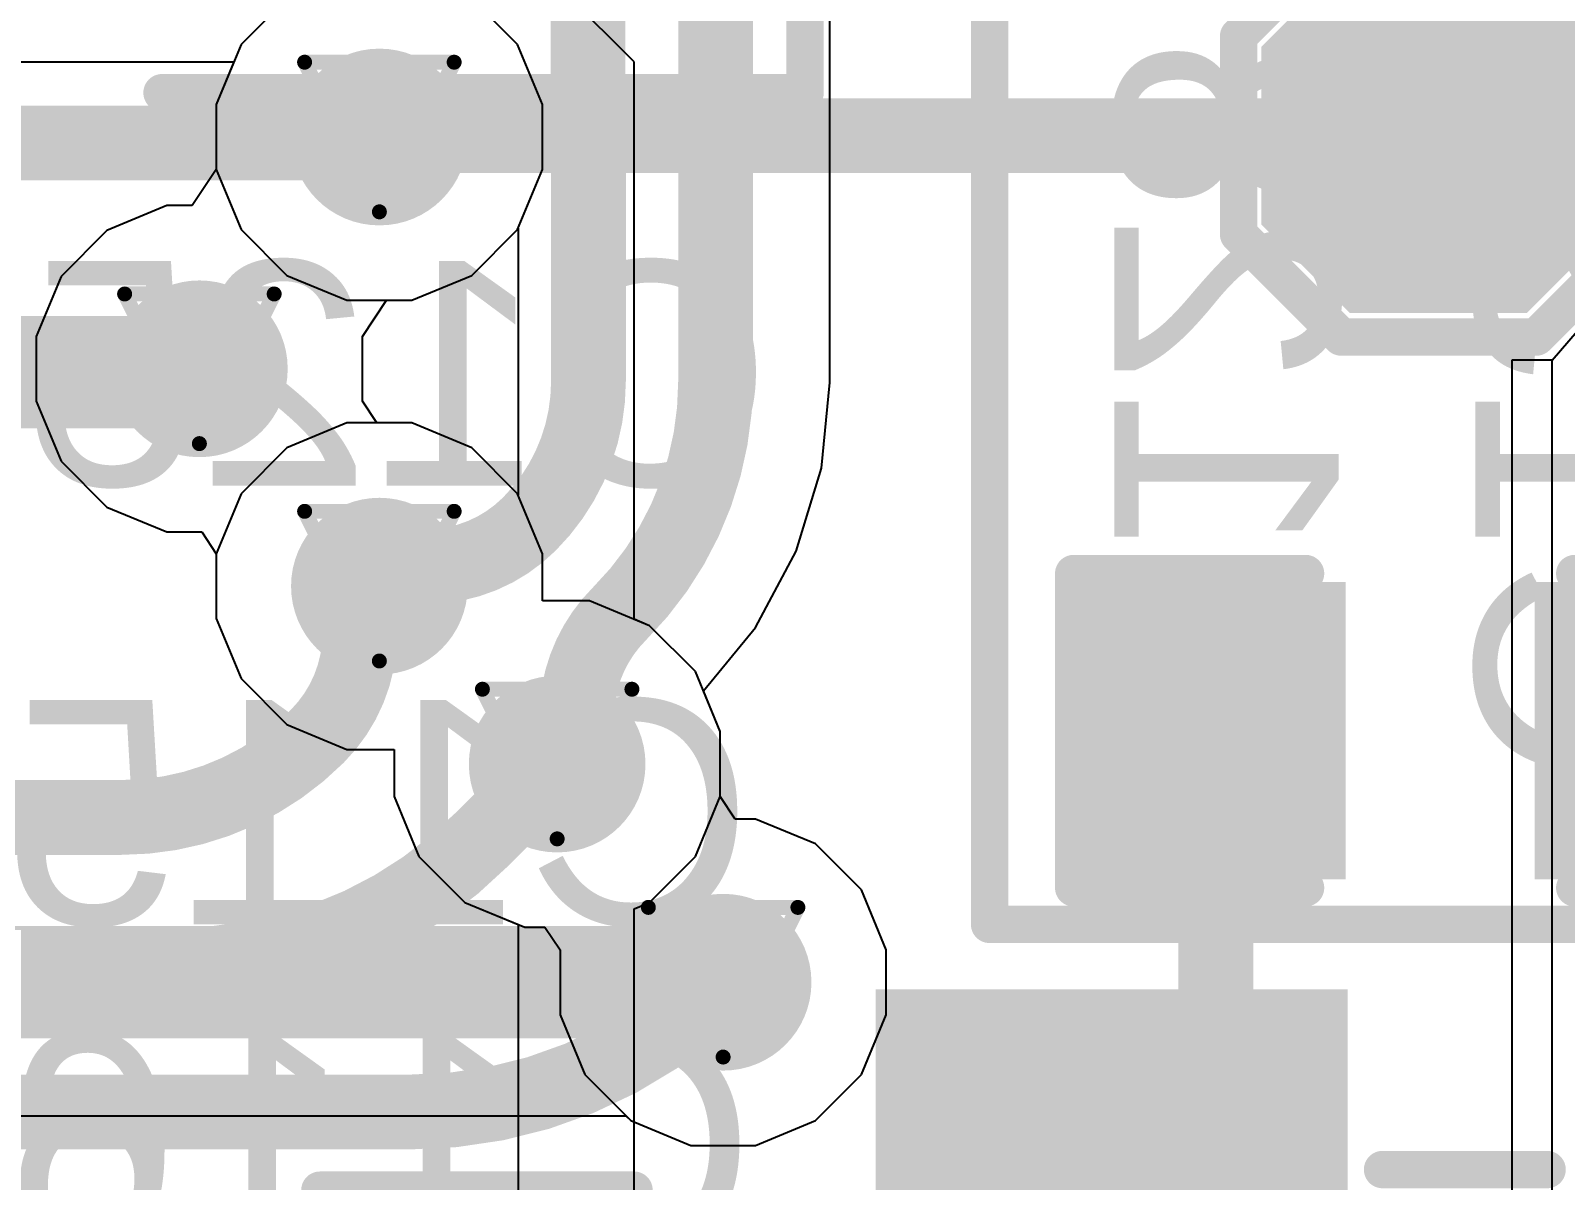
# Model space of a CAD drawing. Header units: inches. Extents: x 0 to 5359, y 0 to 5098.
# Drawn here: x 77.38 to 82.59, y 39.18 to 43.09 of the extents above; entities that cross this region are included whole.
import ezdxf

# ---------------------------------------------------------------- set-up
doc = ezdxf.new("R2010")
doc.units = ezdxf.units.IN
for name, color, linetype in [('Bottom Layer', 5, 'Continuous'), ('Bottom Overlay', 54, 'Continuous'), ('Drill Drawing', 1, 'Continuous'), ('Layer 1', 16, 'Continuous'), ('Layer 2', 76, 'Continuous'), ('Top Layer', 1, 'Continuous'), ('Top Overlay', 2, 'Continuous'), ('Top Paste', 8, 'Continuous'), ('Top Solder', 216, 'Continuous'), ('Via Holes', 16, 'Continuous')]:
    doc.layers.add(name, color=color, linetype=linetype)
doc.styles.add('Arial', font='', dxfattribs={"height": 0.2})
doc.styles.get('Arial').set_extended_font_data('Arial')

# ---------------------------------------------------------------- blocks, each defined once
blk = doc.blocks.new('SMD5032_4P_49')
at = {"layer": 'Top Layer'}
blk.add_hatch(color=1, dxfattribs=at).paths.add_polyline_path([(1.05005886, 1.89988952), (3.05005486, 1.89988952), (3.05005486, 0.4998923199999999), (1.05005886, 0.4998923199999999)])
at = {"layer": 'Top Paste'}
blk.add_hatch(color=8, dxfattribs=at).paths.add_polyline_path([(1.05005886, 1.89988952), (3.05005486, 1.89988952), (3.05005486, 0.4998923199999999), (1.05005886, 0.4998923199999999)])
at = {"layer": 'Top Solder'}
blk.add_hatch(color=216, dxfattribs=at).paths.add_polyline_path([(0.94845886, 2.00148952), (3.15165486, 2.00148952), (3.15165486, 0.39829232), (0.94845886, 0.39829232)])
at = {"layer": 'Top Overlay'}
blk.add_lwpolyline([(2.54000254, 0.27940254, 0.127, 0.127, 0), (2.54000254, -0.27940254, 0.127, 0.127, 0)], format="xyseb", dxfattribs=at)
for points in [[(2.50825254, 0.27940254, 0.0635, 0.0635, 1), (2.57175254, 0.27940254, 0.0635, 0.0635, 1)], [(2.50825254, -0.27940254, 0.0635, 0.0635, 1), (2.57175254, -0.27940254, 0.0635, 0.0635, 1)]]:
    blk.add_lwpolyline(points, format="xyseb", close=True, dxfattribs=at)
blk = doc.blocks.new('T____________0_5___68')
at = {"layer": 'Top Layer'}
blk.add_hatch(color=1, dxfattribs=at).paths.add_polyline_path([(0.250000135, 0.5000002699999999), (-0.250000135, 0.5000002699999999), (-0.5000002699999999, 0.250000135), (-0.5000002699999999, -0.250000135), (-0.250000135, -0.5000002699999999), (0.250000135, -0.5000002699999999), (0.5000002699999999, -0.250000135), (0.5000002699999999, 0.250000135)])
at = {"layer": 'Top Paste'}
blk.add_hatch(color=8, dxfattribs=at).paths.add_polyline_path([(0.250000135, 0.5000002699999999), (-0.250000135, 0.5000002699999999), (-0.5000002699999999, 0.250000135), (-0.5000002699999999, -0.250000135), (-0.250000135, -0.5000002699999999), (0.250000135, -0.5000002699999999), (0.5000002699999999, -0.250000135), (0.5000002699999999, 0.250000135)])
at = {"layer": 'Top Solder'}
blk.add_hatch(color=216, dxfattribs=at).paths.add_polyline_path([(0.300800135, 0.6016002699999999), (-0.300800135, 0.6016002699999999), (-0.6016002699999999, 0.300800135), (-0.6016002699999999, -0.300800135), (-0.300800135, -0.6016002699999999), (0.300800135, -0.6016002699999999), (0.6016002699999999, -0.300800135), (0.6016002699999999, 0.300800135)])
at = {"layer": 'Top Overlay'}
for points in [[(-0.6818553799999999, 0.33316418, 0.127, 0.127, 0), (-0.3355213, 0.6794982599999999, 0.127, 0.127, 0)], [(0.3364991999999999, 0.6794957199999999, 0.127, 0.127, 0), (-0.3355213, 0.6794982599999999, 0.127, 0.127, 0)], [(0.6836435399999999, 0.33235138, 0.127, 0.127, 0), (0.3364991999999999, 0.6794957199999999, 0.127, 0.127, 0)], [(-0.6818553799999999, -0.33414462, 0.127, 0.127, 0), (-0.6818553799999999, 0.33316418, 0.127, 0.127, 0)], [(0.6836435399999999, -0.32983932, 0.127, 0.127, 0), (0.6836435399999999, 0.33235138, 0.127, 0.127, 0)], [(-0.33739074, -0.6786092599999999, 0.127, 0.127, 0), (-0.6818553799999999, -0.33414462, 0.127, 0.127, 0)], [(0.3348736, -0.6786118, 0.127, 0.127, 0), (0.6836435399999999, -0.32983932, 0.127, 0.127, 0)], [(0.3348736, -0.6786118, 0.127, 0.127, 0), (-0.33739074, -0.6786092599999999, 0.127, 0.127, 0)]]:
    blk.add_lwpolyline(points, format="xyseb", dxfattribs=at)
for points in [[(-0.3672713, 0.6794982599999999, 0.0635, 0.0635, 1), (-0.3037713, 0.6794982599999999, 0.0635, 0.0635, 1)], [(-0.3672713, 0.6794982599999999, 0.0635, 0.0635, 1), (-0.3037713, 0.6794982599999999, 0.0635, 0.0635, 1)], [(0.3047492, 0.6794957199999999, 0.0635, 0.0635, 1), (0.3682492, 0.6794957199999999, 0.0635, 0.0635, 1)], [(0.3047492, 0.6794957199999999, 0.0635, 0.0635, 1), (0.3682492, 0.6794957199999999, 0.0635, 0.0635, 1)], [(-0.71360538, 0.33316418, 0.0635, 0.0635, 1), (-0.65010538, 0.33316418, 0.0635, 0.0635, 1)], [(-0.71360538, 0.33316418, 0.0635, 0.0635, 1), (-0.65010538, 0.33316418, 0.0635, 0.0635, 1)], [(0.65189354, 0.33235138, 0.0635, 0.0635, 1), (0.7153935399999999, 0.33235138, 0.0635, 0.0635, 1)], [(0.65189354, 0.33235138, 0.0635, 0.0635, 1), (0.7153935399999999, 0.33235138, 0.0635, 0.0635, 1)], [(-0.71360538, -0.33414462, 0.0635, 0.0635, 1), (-0.65010538, -0.33414462, 0.0635, 0.0635, 1)], [(-0.71360538, -0.33414462, 0.0635, 0.0635, 1), (-0.65010538, -0.33414462, 0.0635, 0.0635, 1)], [(0.65189354, -0.32983932, 0.0635, 0.0635, 1), (0.7153935399999999, -0.32983932, 0.0635, 0.0635, 1)], [(0.65189354, -0.32983932, 0.0635, 0.0635, 1), (0.7153935399999999, -0.32983932, 0.0635, 0.0635, 1)], [(-0.36914074, -0.6786092599999999, 0.0635, 0.0635, 1), (-0.30564074, -0.6786092599999999, 0.0635, 0.0635, 1)], [(-0.36914074, -0.6786092599999999, 0.0635, 0.0635, 1), (-0.30564074, -0.6786092599999999, 0.0635, 0.0635, 1)], [(0.3031236, -0.6786118, 0.0635, 0.0635, 1), (0.3666236, -0.6786118, 0.0635, 0.0635, 1)], [(0.3031236, -0.6786118, 0.0635, 0.0635, 1), (0.3666236, -0.6786118, 0.0635, 0.0635, 1)]]:
    blk.add_lwpolyline(points, format="xyseb", close=True, dxfattribs=at)
blk = doc.blocks.new('R___0603_106')
at = {"layer": 'Top Layer'}
for points in [[(-0.3809999999999999, 0.4445), (-0.3809999999999999, -0.4445), (-1.143, -0.4445), (-1.143, 0.4445)], [(1.143, 0.4445), (1.143, -0.4445), (0.3809999999999999, -0.4445), (0.3809999999999999, 0.4445)]]:
    blk.add_hatch(color=1, dxfattribs=at).paths.add_polyline_path(points)
at = {"layer": 'Top Paste'}
for points in [[(-0.3809999999999999, 0.4445), (-0.3809999999999999, -0.4445), (-1.143, -0.4445), (-1.143, 0.4445)], [(1.143, 0.4445), (1.143, -0.4445), (0.3809999999999999, -0.4445), (0.3809999999999999, 0.4445)]]:
    blk.add_hatch(color=8, dxfattribs=at).paths.add_polyline_path(points)
at = {"layer": 'Top Solder'}
for points in [[(-0.2794, 0.5460999999999999), (-0.2794, -0.5460999999999999), (-1.2446, -0.5460999999999999), (-1.2446, 0.5460999999999999)], [(1.2446, 0.5460999999999999), (1.2446, -0.5460999999999999), (0.2794, -0.5460999999999999), (0.2794, 0.5460999999999999)]]:
    blk.add_hatch(color=216, dxfattribs=at).paths.add_polyline_path(points)
at = {"layer": 'Top Overlay'}
for points in [[(-1.21918984, 0.5334, 0.127, 0.127, 0), (-1.21919238, -0.53340762, 0.127, 0.127, 0)], [(1.21920254, 0.53341016, 0.127, 0.127, 0), (-1.21918984, 0.5334, 0.127, 0.127, 0)], [(1.21920254, 0.53341016, 0.127, 0.127, 0), (1.21921016, -0.53340254, 0.127, 0.127, 0)], [(1.21921016, -0.53340254, 0.127, 0.127, 0), (-1.21919238, -0.53340762, 0.127, 0.127, 0)]]:
    blk.add_lwpolyline(points, format="xyseb", dxfattribs=at)
for points in [[(-1.25093984, 0.5334, 0.0635, 0.0635, 1), (-1.18743984, 0.5334, 0.0635, 0.0635, 1)], [(-1.25093984, 0.5334, 0.0635, 0.0635, 1), (-1.18743984, 0.5334, 0.0635, 0.0635, 1)], [(1.18745254, 0.53341016, 0.0635, 0.0635, 1), (1.25095254, 0.53341016, 0.0635, 0.0635, 1)], [(1.18745254, 0.53341016, 0.0635, 0.0635, 1), (1.25095254, 0.53341016, 0.0635, 0.0635, 1)], [(-1.25094238, -0.53340762, 0.0635, 0.0635, 1), (-1.18744238, -0.53340762, 0.0635, 0.0635, 1)], [(-1.25094238, -0.53340762, 0.0635, 0.0635, 1), (-1.18744238, -0.53340762, 0.0635, 0.0635, 1)], [(1.18746016, -0.53340254, 0.0635, 0.0635, 1), (1.25096016, -0.53340254, 0.0635, 0.0635, 1)], [(1.18746016, -0.53340254, 0.0635, 0.0635, 1), (1.25096016, -0.53340254, 0.0635, 0.0635, 1)]]:
    blk.add_lwpolyline(points, format="xyseb", close=True, dxfattribs=at)
blk = doc.blocks.new('C___0603_280')
at = {"layer": 'Top Layer'}
for points in [[(-0.38098984, 0.44450508), (-0.38098984, -0.44449492), (-1.14298984, -0.44449492), (-1.14298984, 0.44450508)], [(1.143, 0.4445), (1.143, -0.4445), (0.3809999999999999, -0.4445), (0.3809999999999999, 0.4445)]]:
    blk.add_hatch(color=1, dxfattribs=at).paths.add_polyline_path(points)
at = {"layer": 'Top Paste'}
for points in [[(-0.38098984, 0.44450508), (-0.38098984, -0.44449492), (-1.14298984, -0.44449492), (-1.14298984, 0.44450508)], [(1.143, 0.4445), (1.143, -0.4445), (0.3809999999999999, -0.4445), (0.3809999999999999, 0.4445)]]:
    blk.add_hatch(color=8, dxfattribs=at).paths.add_polyline_path(points)
at = {"layer": 'Top Solder'}
for points in [[(-0.32098996, 0.5045049599999999), (-0.32098996, -0.5044948), (-1.20298972, -0.5044948), (-1.20298972, 0.5045049599999999)], [(1.20299988, 0.50449988), (1.20299988, -0.50449988), (0.3210001199999999, -0.50449988), (0.3210001199999999, 0.50449988)]]:
    blk.add_hatch(color=216, dxfattribs=at).paths.add_polyline_path(points)
at = {"layer": 'Top Overlay'}
for points in [[(-1.24459238, 0.5334, 0.127, 0.127, 0), (-1.24460254, -0.53339492, 0.127, 0.127, 0)], [(-0.4571949199999999, 0.53339492, 0.127, 0.127, 0), (-1.24459238, 0.5334, 0.127, 0.127, 0)], [(1.24460254, 0.5334, 0.127, 0.127, 0), (0.45720254, 0.53340254, 0.127, 0.127, 0)], [(1.24460254, 0.5334, 0.127, 0.127, 0), (1.24460254, -0.53339492, 0.127, 0.127, 0)], [(-0.4571873, -0.53339492, 0.127, 0.127, 0), (-1.24460254, -0.53339492, 0.127, 0.127, 0)], [(1.24460254, -0.53339492, 0.127, 0.127, 0), (0.45720254, -0.5333974599999999, 0.127, 0.127, 0)]]:
    blk.add_lwpolyline(points, format="xyseb", dxfattribs=at)
for points in [[(-1.27634238, 0.5334, 0.0635, 0.0635, 1), (-1.21284238, 0.5334, 0.0635, 0.0635, 1)], [(-1.27634238, 0.5334, 0.0635, 0.0635, 1), (-1.21284238, 0.5334, 0.0635, 0.0635, 1)], [(-0.48894492, 0.53339492, 0.0635, 0.0635, 1), (-0.4254449199999999, 0.53339492, 0.0635, 0.0635, 1)], [(0.42545254, 0.53340254, 0.0635, 0.0635, 1), (0.4889525399999999, 0.53340254, 0.0635, 0.0635, 1)], [(1.21285254, 0.5334, 0.0635, 0.0635, 1), (1.27635254, 0.5334, 0.0635, 0.0635, 1)], [(1.21285254, 0.5334, 0.0635, 0.0635, 1), (1.27635254, 0.5334, 0.0635, 0.0635, 1)], [(-1.27635254, -0.53339492, 0.0635, 0.0635, 1), (-1.21285254, -0.53339492, 0.0635, 0.0635, 1)], [(-1.27635254, -0.53339492, 0.0635, 0.0635, 1), (-1.21285254, -0.53339492, 0.0635, 0.0635, 1)], [(-0.4889373, -0.53339492, 0.0635, 0.0635, 1), (-0.4254373, -0.53339492, 0.0635, 0.0635, 1)], [(0.42545254, -0.5333974599999999, 0.0635, 0.0635, 1), (0.4889525399999999, -0.5333974599999999, 0.0635, 0.0635, 1)], [(1.21285254, -0.53339492, 0.0635, 0.0635, 1), (1.27635254, -0.53339492, 0.0635, 0.0635, 1)], [(1.21285254, -0.53339492, 0.0635, 0.0635, 1), (1.27635254, -0.53339492, 0.0635, 0.0635, 1)]]:
    blk.add_lwpolyline(points, format="xyseb", close=True, dxfattribs=at)

msp = doc.modelspace()

# ---------------------------------------------------------------- hatches: boundary and pattern name
at = {"layer": 'Bottom Layer'}
h = msp.add_hatch(color=5, dxfattribs=at)
edge = h.paths.add_edge_path()
edge.add_arc((78.56401864, 42.72652618), 0.2999994, 0, 360)
h = msp.add_hatch(color=5, dxfattribs=at)
edge = h.paths.add_edge_path()
edge.add_arc((77.95268381999999, 41.93969514), 0.2999994, 0, 360)
h = msp.add_hatch(color=5, dxfattribs=at)
edge = h.paths.add_edge_path()
edge.add_arc((78.56401864, 41.20180228), 0.2999994, 0, 360)
h = msp.add_hatch(color=5, dxfattribs=at)
edge = h.paths.add_edge_path()
edge.add_arc((79.16788586, 40.59793506), 0.2999994, 0, 360)
h = msp.add_hatch(color=5, dxfattribs=at)
edge = h.paths.add_edge_path()
edge.add_arc((79.73158044, 39.85730916), 0.2999994, 0, 360)
at = {"layer": 'Layer 1'}
h = msp.add_hatch(color=16, dxfattribs=at)
edge = h.paths.add_edge_path()
edge.add_arc((78.56401864, 42.72652618), 0.2999994, 0, 360)
h = msp.add_hatch(color=16, dxfattribs=at)
edge = h.paths.add_edge_path()
edge.add_arc((77.95268381999999, 41.93969514), 0.2999994, 0, 360)
h = msp.add_hatch(color=16, dxfattribs=at)
edge = h.paths.add_edge_path()
edge.add_arc((78.56401864, 41.20180228), 0.2999994, 0, 360)
h = msp.add_hatch(color=16, dxfattribs=at)
edge = h.paths.add_edge_path()
edge.add_arc((79.16788586, 40.59793506), 0.2999994, 0, 360)
h = msp.add_hatch(color=16, dxfattribs=at)
edge = h.paths.add_edge_path()
edge.add_arc((79.73158044, 39.85730916), 0.2999994, 0, 360)
at = {"layer": 'Layer 2'}
h = msp.add_hatch(color=76, dxfattribs=at)
edge = h.paths.add_edge_path()
edge.add_arc((78.56401864, 42.72652618), 0.2999994, 0, 360)
h = msp.add_hatch(color=76, dxfattribs=at)
edge = h.paths.add_edge_path()
edge.add_arc((77.95268381999999, 41.93969514), 0.2999994, 0, 360)
h = msp.add_hatch(color=76, dxfattribs=at)
edge = h.paths.add_edge_path()
edge.add_arc((78.56401864, 41.20180228), 0.2999994, 0, 360)
h = msp.add_hatch(color=76, dxfattribs=at)
edge = h.paths.add_edge_path()
edge.add_arc((79.16788586, 40.59793506), 0.2999994, 0, 360)
h = msp.add_hatch(color=76, dxfattribs=at)
edge = h.paths.add_edge_path()
edge.add_arc((79.73158044, 39.85730916), 0.2999994, 0, 360)
at = {"layer": 'Top Layer'}
h = msp.add_hatch(color=1, dxfattribs=at)
edge = h.paths.add_edge_path()
edge.add_arc((78.56401864, 42.72652618), 0.2999994, 0, 360)
h = msp.add_hatch(color=1, dxfattribs=at)
edge = h.paths.add_edge_path()
edge.add_arc((77.95268381999999, 41.93969514), 0.2999994, 0, 360)
h = msp.add_hatch(color=1, dxfattribs=at)
edge = h.paths.add_edge_path()
edge.add_arc((78.56401864, 41.20180228), 0.2999994, 0, 360)
h = msp.add_hatch(color=1, dxfattribs=at)
edge = h.paths.add_edge_path()
edge.add_arc((79.16788586, 40.59793506), 0.2999994, 0, 360)
h = msp.add_hatch(color=1, dxfattribs=at)
edge = h.paths.add_edge_path()
edge.add_arc((79.73158044, 39.85730916), 0.2999994, 0, 360)
at = {"layer": 'Via Holes'}
h = msp.add_hatch(color=7, dxfattribs=at)
edge = h.paths.add_edge_path()
edge.add_arc((78.56401864, 42.72652618), 0.1499997, 0, 360)
h = msp.add_hatch(color=7, dxfattribs=at)
edge = h.paths.add_edge_path()
edge.add_arc((77.95268381999999, 41.93969514), 0.1499997, 0, 360)
h = msp.add_hatch(color=7, dxfattribs=at)
edge = h.paths.add_edge_path()
edge.add_arc((78.56401864, 41.20180228), 0.1499997, 0, 360)
h = msp.add_hatch(color=7, dxfattribs=at)
edge = h.paths.add_edge_path()
edge.add_arc((79.16788586, 40.59793506), 0.1499997, 0, 360)
h = msp.add_hatch(color=7, dxfattribs=at)
edge = h.paths.add_edge_path()
edge.add_arc((79.73158044, 39.85730916), 0.1499997, 0, 360)

# ---------------------------------------------------------------- linework, layer by layer
at = {"layer": 'Bottom Layer'}
for p, q in [((80.09439658, 41.89583188), (80.09439658, 43.57020496)), ((80.06530341999999, 41.60281748), (80.0939343, 41.89350524)), ((80.0939343, 41.89350524), (80.09439658, 41.89583188)), ((79.97983496, 41.32106544), (80.06530341999999, 41.60281748)), ((79.8410392, 41.0613987), (79.97983496, 41.32106544)), ((79.66460826, 40.8464131), (79.8410392, 41.0613987)), ((79.72188526, 40.70813295999999), (79.66460826, 40.8464131)), ((79.72188526, 40.4877397), (79.72188526, 40.70813295999999)), ((79.7729545, 40.41130856), (79.72188526, 40.4877397)), ((79.84177833999999, 40.41130856), (79.7729545, 40.41130856)), ((80.0453949, 40.32696786), (79.84177833999999, 40.41130856)), ((80.20123914, 40.17112362), (80.0453949, 40.32696786)), ((80.28557984, 39.96750706), (80.20123914, 40.17112362)), ((80.28557984, 39.74711126), (80.28557984, 39.96750706)), ((80.20123914, 39.5434947), (80.28557984, 39.74711126)), ((80.0453949, 39.38765046), (80.20123914, 39.5434947)), ((76.96421996, 39.40410204), (79.40131439999999, 39.40410204)), ((79.40131439999999, 39.40410204), (79.41776598, 39.38765046)), ((79.41776598, 39.38765046), (79.62138254, 39.30330976)), ((79.84177833999999, 39.30330976), (80.0453949, 39.38765046)), ((79.62138254, 39.30330976), (79.84177833999999, 39.30330976))]:
    msp.add_line(p, q, dxfattribs=at)
for points in [[(79.27240685999999, 42.77779354, 0.254, 0.254, 0), (79.27240685999999, 44.88883834, 0.254, 0.254, 0)], [(79.70593152, 41.89583188, 0.254, 0.254, 0), (79.70593152, 43.57020496, 0.254, 0.254, 0)], [(79.27240685999999, 42.77779099999999, 0.254, 0.254, 0), (79.27240685999999, 42.77779354, 0.254, 0.254, 0)], [(79.27347366, 42.74744053999999, 0.254, 0.254, -0.0175883260936094), (79.27240685999999, 42.77779099999999, 0.254, 0.254, 0)], [(78.56401864, 42.72652618, 0.254, 0.254, -0.4142135623730951), (78.5437469, 42.70625444, 0.254, 0.254, 0)], [(79.27347366, 42.74744053999999, 0.254, 0.254, -0.01798750911042165), (79.27413152, 42.72918301999999, 0.254, 0.254, 0)], [(79.27413152, 41.89689105999999, 0.254, 0.254, 0), (79.27413152, 42.72918301999999, 0.254, 0.254, 0)], [(74.44780386, 42.70625444, 0.254, 0.254, 0), (78.5437469, 42.70625444, 0.254, 0.254, 0)], [(76.4949321, 41.92819402, 0.3809999999999999, 0.3809999999999999, 0), (77.9411827, 41.92819402, 0.3809999999999999, 0.3809999999999999, 0)], [(77.9411827, 41.92819402, 0.3809999999999999, 0.3809999999999999, 0), (77.95268381999999, 41.93969514, 0.3809999999999999, 0.3809999999999999, 0)], [(79.27413152, 41.89689105999999, 0.254, 0.254, -0.198912367379658), (79.07365694, 41.41290168, 0.254, 0.254, 0)], [(79.70593152, 41.89583188, 0.254, 0.254, -0.198912367379658), (79.37973456, 41.10832011999999, 0.254, 0.254, 0)], [(79.07365694, 41.41290168, 0.254, 0.254, -0.1989123673796442), (78.72384559999999, 41.26800484, 0.254, 0.254, 0)], [(78.56401864, 41.20180228, 0.254, 0.254, -0.198912367379658), (78.72384559999999, 41.26800484, 0.254, 0.254, 0)], [(79.23408841999999, 40.75776201999999, 0.254, 0.254, -0.198912367379658), (79.37898526, 41.10757336, 0.254, 0.254, 0)], [(79.37898526, 41.10757336, 0.254, 0.254, 0), (79.37973202, 41.10832011999999, 0.254, 0.254, 0)], [(79.23408841999999, 40.75776201999999, 0.254, 0.254, -0.198912367379658), (79.16788586, 40.59793506, 0.254, 0.254, 0)], [(76.51427928, 39.85730916, 0.3809999999999999, 0.3809999999999999, 0), (79.73158044, 39.85730916, 0.3809999999999999, 0.3809999999999999, 0)]]:
    msp.add_lwpolyline(points, format="xyseb", dxfattribs=at)
for points in [[(79.20890686, 42.77779354, 0.127, 0.127, 1), (79.33590686, 42.77779354, 0.127, 0.127, 1)], [(79.20890686, 42.77779354, 0.127, 0.127, 1), (79.33590686, 42.77779354, 0.127, 0.127, 1)], [(79.20890686, 42.77779099999999, 0.127, 0.127, 1), (79.33590686, 42.77779099999999, 0.127, 0.127, 1)], [(79.20890686, 42.77779099999999, 0.127, 0.127, 1), (79.33590686, 42.77779099999999, 0.127, 0.127, 1)], [(78.50051864, 42.72652618, 0.127, 0.127, 1), (78.62751863999999, 42.72652618, 0.127, 0.127, 1)], [(79.20997366, 42.74744053999999, 0.127, 0.127, 1), (79.33697366, 42.74744053999999, 0.127, 0.127, 1)], [(79.20997366, 42.74744053999999, 0.127, 0.127, 1), (79.33697366, 42.74744053999999, 0.127, 0.127, 1)], [(79.21063151999999, 42.72918301999999, 0.127, 0.127, 1), (79.33763151999999, 42.72918301999999, 0.127, 0.127, 1)], [(79.21063151999999, 42.72918301999999, 0.127, 0.127, 1), (79.33763151999999, 42.72918301999999, 0.127, 0.127, 1)], [(78.4802469, 42.70625444, 0.127, 0.127, 1), (78.60724689999999, 42.70625444, 0.127, 0.127, 1)], [(78.4802469, 42.70625444, 0.127, 0.127, 1), (78.60724689999999, 42.70625444, 0.127, 0.127, 1)], [(77.84593269999999, 41.92819402, 0.1905, 0.1905, 1), (78.03643269999999, 41.92819402, 0.1905, 0.1905, 1)], [(77.84593269999999, 41.92819402, 0.1905, 0.1905, 1), (78.03643269999999, 41.92819402, 0.1905, 0.1905, 1)], [(77.85743382, 41.93969514, 0.1905, 0.1905, 1), (78.04793382, 41.93969514, 0.1905, 0.1905, 1)], [(79.21063151999999, 41.89689105999999, 0.127, 0.127, 1), (79.33763151999999, 41.89689105999999, 0.127, 0.127, 1)], [(79.21063151999999, 41.89689105999999, 0.127, 0.127, 1), (79.33763151999999, 41.89689105999999, 0.127, 0.127, 1)], [(79.64243151999999, 41.89583188, 0.127, 0.127, 1), (79.76943151999998, 41.89583188, 0.127, 0.127, 1)], [(79.64243151999999, 41.89583188, 0.127, 0.127, 1), (79.76943151999998, 41.89583188, 0.127, 0.127, 1)], [(79.01015693999999, 41.41290168, 0.127, 0.127, 1), (79.13715694, 41.41290168, 0.127, 0.127, 1)], [(79.01015693999999, 41.41290168, 0.127, 0.127, 1), (79.13715694, 41.41290168, 0.127, 0.127, 1)], [(78.6603456, 41.26800484, 0.127, 0.127, 1), (78.7873456, 41.26800484, 0.127, 0.127, 1)], [(78.6603456, 41.26800484, 0.127, 0.127, 1), (78.7873456, 41.26800484, 0.127, 0.127, 1)], [(78.50051864, 41.20180228, 0.127, 0.127, 1), (78.62751863999999, 41.20180228, 0.127, 0.127, 1)], [(79.31548525999999, 41.10757336, 0.127, 0.127, 1), (79.44248526, 41.10757336, 0.127, 0.127, 1)], [(79.31548525999999, 41.10757336, 0.127, 0.127, 1), (79.44248526, 41.10757336, 0.127, 0.127, 1)], [(79.31623201999999, 41.10832011999999, 0.127, 0.127, 1), (79.44323202, 41.10832011999999, 0.127, 0.127, 1)], [(79.31623456, 41.10832011999999, 0.127, 0.127, 1), (79.44323456, 41.10832011999999, 0.127, 0.127, 1)], [(79.17058841999999, 40.75776201999999, 0.127, 0.127, 1), (79.29758842, 40.75776201999999, 0.127, 0.127, 1)], [(79.17058841999999, 40.75776201999999, 0.127, 0.127, 1), (79.29758842, 40.75776201999999, 0.127, 0.127, 1)], [(79.10438586, 40.59793506, 0.127, 0.127, 1), (79.23138585999999, 40.59793506, 0.127, 0.127, 1)], [(79.63633044, 39.85730916, 0.1905, 0.1905, 1), (79.82683044, 39.85730916, 0.1905, 0.1905, 1)]]:
    msp.add_lwpolyline(points, format="xyseb", close=True, dxfattribs=at)
at = {"layer": 'Bottom Overlay'}
for points in [[(80.63663831999999, 40.05374514, 0.127, 0.127, 0), (80.63663831999999, 43.58757348, 0.127, 0.127, 0)], [(80.63663831999999, 40.05374514, 0.127, 0.127, 0), (83.46111832, 40.05374514, 0.127, 0.127, 0)]]:
    msp.add_lwpolyline(points, format="xyseb", dxfattribs=at)
msp.add_lwpolyline([(80.60488832, 40.05374514, 0.0635, 0.0635, 1), (80.66838831999999, 40.05374514, 0.0635, 0.0635, 1)], format="xyseb", close=True, dxfattribs=at)
msp.add_lwpolyline([(80.60488832, 40.05374514, 0.0635, 0.0635, 1), (80.66838831999999, 40.05374514, 0.0635, 0.0635, 1)], format="xyseb", close=True, dxfattribs=at)
at = {"layer": 'Drill Drawing'}
for points in [[(78.31001864, 42.98052618, 0.0508, 0.0508, 0), (78.81801863999999, 42.98052618, 0.0508, 0.0508, 0)], [(78.31001864, 42.98052618, 0.0508, 0.0508, 0), (78.56401864, 42.47252618, 0.0508, 0.0508, 0)], [(78.56401864, 42.47252618, 0.0508, 0.0508, 0), (78.81801863999999, 42.98052618, 0.0508, 0.0508, 0)], [(77.69868382, 42.19369514, 0.0508, 0.0508, 0), (78.20668382, 42.19369514, 0.0508, 0.0508, 0)], [(77.69868382, 42.19369514, 0.0508, 0.0508, 0), (77.95268381999999, 41.68569513999999, 0.0508, 0.0508, 0)], [(77.95268381999999, 41.68569513999999, 0.0508, 0.0508, 0), (78.20668382, 42.19369514, 0.0508, 0.0508, 0)], [(78.31001864, 41.45580228, 0.0508, 0.0508, 0), (78.81801863999999, 41.45580228, 0.0508, 0.0508, 0)], [(78.31001864, 41.45580228, 0.0508, 0.0508, 0), (78.56401864, 40.94780228, 0.0508, 0.0508, 0)], [(78.56401864, 40.94780228, 0.0508, 0.0508, 0), (78.81801863999999, 41.45580228, 0.0508, 0.0508, 0)], [(78.91388586, 40.85193506, 0.0508, 0.0508, 0), (79.42188586, 40.85193506, 0.0508, 0.0508, 0)], [(78.91388586, 40.85193506, 0.0508, 0.0508, 0), (79.16788586, 40.34393505999999, 0.0508, 0.0508, 0)], [(79.16788586, 40.34393505999999, 0.0508, 0.0508, 0), (79.42188586, 40.85193506, 0.0508, 0.0508, 0)], [(79.47758044, 40.11130916, 0.0508, 0.0508, 0), (79.98558043999999, 40.11130916, 0.0508, 0.0508, 0)], [(79.47758044, 40.11130916, 0.0508, 0.0508, 0), (79.73158044, 39.60330916, 0.0508, 0.0508, 0)], [(79.73158044, 39.60330916, 0.0508, 0.0508, 0), (79.98558043999999, 40.11130916, 0.0508, 0.0508, 0)]]:
    msp.add_lwpolyline(points, format="xyseb", dxfattribs=at)
for points in [[(78.29731864, 42.98052618, 0.0254, 0.0254, 1), (78.32271863999999, 42.98052618, 0.0254, 0.0254, 1)], [(78.29731864, 42.98052618, 0.0254, 0.0254, 1), (78.32271863999999, 42.98052618, 0.0254, 0.0254, 1)], [(78.80531864, 42.98052618, 0.0254, 0.0254, 1), (78.83071864, 42.98052618, 0.0254, 0.0254, 1)], [(78.80531864, 42.98052618, 0.0254, 0.0254, 1), (78.83071864, 42.98052618, 0.0254, 0.0254, 1)], [(78.55131863999999, 42.47252618, 0.0254, 0.0254, 1), (78.57671864, 42.47252618, 0.0254, 0.0254, 1)], [(78.55131863999999, 42.47252618, 0.0254, 0.0254, 1), (78.57671864, 42.47252618, 0.0254, 0.0254, 1)], [(77.68598381999999, 42.19369514, 0.0254, 0.0254, 1), (77.71138382, 42.19369514, 0.0254, 0.0254, 1)], [(77.68598381999999, 42.19369514, 0.0254, 0.0254, 1), (77.71138382, 42.19369514, 0.0254, 0.0254, 1)], [(78.19398382, 42.19369514, 0.0254, 0.0254, 1), (78.21938381999999, 42.19369514, 0.0254, 0.0254, 1)], [(78.19398382, 42.19369514, 0.0254, 0.0254, 1), (78.21938381999999, 42.19369514, 0.0254, 0.0254, 1)], [(77.93998382, 41.68569513999999, 0.0254, 0.0254, 1), (77.96538382, 41.68569513999999, 0.0254, 0.0254, 1)], [(77.93998382, 41.68569513999999, 0.0254, 0.0254, 1), (77.96538382, 41.68569513999999, 0.0254, 0.0254, 1)], [(78.29731864, 41.45580228, 0.0254, 0.0254, 1), (78.32271863999999, 41.45580228, 0.0254, 0.0254, 1)], [(78.29731864, 41.45580228, 0.0254, 0.0254, 1), (78.32271863999999, 41.45580228, 0.0254, 0.0254, 1)], [(78.80531864, 41.45580228, 0.0254, 0.0254, 1), (78.83071864, 41.45580228, 0.0254, 0.0254, 1)], [(78.80531864, 41.45580228, 0.0254, 0.0254, 1), (78.83071864, 41.45580228, 0.0254, 0.0254, 1)], [(78.55131863999999, 40.94780228, 0.0254, 0.0254, 1), (78.57671864, 40.94780228, 0.0254, 0.0254, 1)], [(78.55131863999999, 40.94780228, 0.0254, 0.0254, 1), (78.57671864, 40.94780228, 0.0254, 0.0254, 1)], [(78.90118586, 40.85193506, 0.0254, 0.0254, 1), (78.92658585999999, 40.85193506, 0.0254, 0.0254, 1)], [(78.90118586, 40.85193506, 0.0254, 0.0254, 1), (78.92658585999999, 40.85193506, 0.0254, 0.0254, 1)], [(79.40918586, 40.85193506, 0.0254, 0.0254, 1), (79.43458586, 40.85193506, 0.0254, 0.0254, 1)], [(79.40918586, 40.85193506, 0.0254, 0.0254, 1), (79.43458586, 40.85193506, 0.0254, 0.0254, 1)], [(79.15518585999999, 40.34393505999999, 0.0254, 0.0254, 1), (79.18058586, 40.34393505999999, 0.0254, 0.0254, 1)], [(79.15518585999999, 40.34393505999999, 0.0254, 0.0254, 1), (79.18058586, 40.34393505999999, 0.0254, 0.0254, 1)], [(79.46488044, 40.11130916, 0.0254, 0.0254, 1), (79.49028043999999, 40.11130916, 0.0254, 0.0254, 1)], [(79.46488044, 40.11130916, 0.0254, 0.0254, 1), (79.49028043999999, 40.11130916, 0.0254, 0.0254, 1)], [(79.97288044, 40.11130916, 0.0254, 0.0254, 1), (79.99828044, 40.11130916, 0.0254, 0.0254, 1)], [(79.97288044, 40.11130916, 0.0254, 0.0254, 1), (79.99828044, 40.11130916, 0.0254, 0.0254, 1)], [(79.71888043999999, 39.60330916, 0.0254, 0.0254, 1), (79.74428044, 39.60330916, 0.0254, 0.0254, 1)], [(79.71888043999999, 39.60330916, 0.0254, 0.0254, 1), (79.74428044, 39.60330916, 0.0254, 0.0254, 1)]]:
    msp.add_lwpolyline(points, format="xyseb", close=True, dxfattribs=at)
at = {"layer": 'Layer 1'}
for p, q in [((78.25020418, 43.19618488), (78.09435994, 43.04034064)), ((79.03367734, 43.04034064), (78.8778331, 43.19618488)), ((78.09435994, 43.04034064), (78.01001923999999, 42.83672408)), ((79.11801804, 42.83672408), (79.03367734, 43.04034064)), ((78.01001923999999, 42.83672408), (78.01001923999999, 42.61633081999999)), ((79.11801804, 42.61632828), (79.11801804, 42.83672408)), ((78.01001923999999, 42.61633081999999), (77.9280763, 42.49369454)), ((79.03367734, 42.41271172), (79.11801804, 42.61632828)), ((77.84248592, 42.49369454), (77.63886935999999, 42.40935383999999)), ((77.9280763, 42.49369454), (77.84248592, 42.49369454)), ((77.63886935999999, 42.40935383999999), (77.48302512, 42.2535096)), ((78.8778331, 42.25686748), (79.03367734, 42.41271172)), ((77.48302512, 42.2535096), (77.39868442, 42.04989303999999)), ((78.67421653999999, 42.17252678), (78.8778331, 42.25686748)), ((78.50668322, 42.0498905), (78.58862615999999, 42.17252678)), ((78.58862615999999, 42.17252678), (78.67421653999999, 42.17252678)), ((77.39868442, 42.04989303999999), (77.39868442, 41.82949723999999)), ((78.50668322, 41.82949978), (78.50668322, 42.0498905)), ((77.39868442, 41.82949723999999), (77.48302512, 41.62588068)), ((78.5559262, 41.75580168), (78.50668322, 41.82949978)), ((78.67421653999999, 41.75580168), (78.5559262, 41.75580168)), ((78.8778331, 41.67146098), (78.67421653999999, 41.75580168)), ((79.03367734, 41.51561674), (78.8778331, 41.67146098)), ((77.48302512, 41.62588068), (77.63886935999999, 41.47003643999999)), ((79.11801804, 41.31200018), (79.03367734, 41.51561674)), ((77.63886935999999, 41.47003643999999), (77.84248592, 41.38569574)), ((77.84248592, 41.38569574), (77.96077625999999, 41.38569574)), ((77.96077625999999, 41.38569574), (78.01001923999999, 41.31199764)), ((78.01001923999999, 41.31199764), (78.01001923999999, 41.09160438)), ((79.11801804, 41.15193446), (79.11801804, 41.31200018)), ((79.27808376, 41.15193446), (79.11801804, 41.15193446)), ((79.48170032, 41.06759375999999), (79.27808376, 41.15193446)), ((78.01001923999999, 41.09160438), (78.09435994, 40.88798782)), ((79.63754456, 40.91174952), (79.48170032, 41.06759375999999)), ((78.09435994, 40.88798782), (78.25020418, 40.73214358)), ((79.72188526, 40.70813295999999), (79.63754456, 40.91174952)), ((78.25020418, 40.73214358), (78.45382073999998, 40.64780288)), ((79.72188526, 40.4877397), (79.72188526, 40.70813295999999)), ((78.45382073999998, 40.64780288), (78.61388645999999, 40.64780288)), ((78.61388645999999, 40.64780288), (78.61388645999999, 40.48773715999999)), ((78.61388645999999, 40.48773715999999), (78.69822716, 40.2841206)), ((79.7729545, 40.41130856), (79.72188526, 40.4877397)), ((79.84177833999999, 40.41130856), (79.7729545, 40.41130856)), ((80.0453949, 40.32696786), (79.84177833999999, 40.41130856)), ((80.20123914, 40.17112362), (80.0453949, 40.32696786)), ((78.69822716, 40.2841206), (78.8540714, 40.12827635999999)), ((80.28557984, 39.96750706), (80.20123914, 40.17112362)), ((78.8540714, 40.12827635999999), (79.05768796, 40.04393566)), ((79.05768796, 40.04393566), (79.12651179999999, 40.04393566)), ((79.12651179999999, 40.04393566), (79.17758103999999, 39.96750452)), ((79.17758103999999, 39.96750452), (79.17758103999999, 39.74711126)), ((80.28557984, 39.74711126), (80.28557984, 39.96750706)), ((79.17758103999999, 39.74711126), (79.26192174, 39.5434947)), ((80.20123914, 39.5434947), (80.28557984, 39.74711126)), ((79.26192174, 39.5434947), (79.41776598, 39.38765046)), ((80.0453949, 39.38765046), (80.20123914, 39.5434947)), ((79.41776598, 39.38765046), (79.62138254, 39.30330976)), ((79.84177833999999, 39.30330976), (80.0453949, 39.38765046)), ((79.62138254, 39.30330976), (79.84177833999999, 39.30330976))]:
    msp.add_line(p, q, dxfattribs=at)
at = {"layer": 'Layer 2'}
for p, q in [((79.42890134, 42.98198668), (79.0333065, 43.37758152)), ((77.21642417999999, 42.98198668), (78.0701893, 42.98198668)), ((78.0701893, 42.98198668), (78.01001923999999, 42.83672408)), ((79.42890134, 41.08946315999999), (79.42890134, 42.98198668)), ((78.01001923999999, 42.83672408), (78.01001923999999, 42.61632828)), ((78.01001923999999, 42.61632828), (78.09435994, 42.41271172)), ((78.09435994, 42.41271172), (78.25020418, 42.25686748)), ((78.8778331, 42.25686748), (79.03367734, 42.41271172)), ((79.03367734, 42.41271172), (79.03554424, 42.41721767999999)), ((79.03554424, 42.41721767999999), (79.03554424, 41.51111078)), ((78.25020418, 42.25686748), (78.45382073999998, 42.17252678)), ((78.67421653999999, 42.17252678), (78.8778331, 42.25686748)), ((78.45382073999998, 42.17252678), (78.67421653999999, 42.17252678)), ((78.45382073999998, 41.75580168), (78.25020418, 41.67146098)), ((78.67421653999999, 41.75580168), (78.45382073999998, 41.75580168)), ((78.8778331, 41.67146098), (78.67421653999999, 41.75580168)), ((78.25020418, 41.67146098), (78.09435994, 41.51561674)), ((79.03367734, 41.51561674), (78.8778331, 41.67146098)), ((78.09435994, 41.51561674), (78.01001923999999, 41.31200018)), ((79.03554424, 41.51111078), (79.03367734, 41.51561674)), ((78.01001923999999, 41.31200018), (78.01001923999999, 41.09160438)), ((78.01001923999999, 41.09160438), (78.09435994, 40.88798782)), ((79.48170032, 41.06759375999999), (79.42890134, 41.08946315999999)), ((79.63754456, 40.91174952), (79.48170032, 41.06759375999999)), ((78.09435994, 40.88798782), (78.25020418, 40.73214358)), ((79.72188526, 40.70813295999999), (79.63754456, 40.91174952)), ((78.25020418, 40.73214358), (78.45382073999998, 40.64780288)), ((79.72188526, 40.48773715999999), (79.72188526, 40.70813295999999)), ((78.45382073999998, 40.64780288), (78.61388645999999, 40.64780288)), ((78.61388645999999, 40.64780288), (78.61388645999999, 40.48773715999999)), ((78.61388645999999, 40.48773715999999), (78.69822716, 40.2841206)), ((79.63754456, 40.2841206), (79.72188526, 40.48773715999999)), ((78.69822716, 40.2841206), (78.8540714, 40.12827635999999)), ((79.48170032, 40.12827635999999), (79.63754456, 40.2841206)), ((78.8540714, 40.12827635999999), (79.03554424, 40.0531076)), ((79.42890134, 40.10640695999999), (79.48170032, 40.12827635999999)), ((79.42890134, 37.93211616), (79.42890134, 40.10640695999999)), ((79.03554424, 40.0531076), (79.03554424, 38.08843284))]:
    msp.add_line(p, q, dxfattribs=at)
at = {"layer": 'Top Layer'}
for p, q in [((82.54799085999998, 41.96924296), (82.66109198, 42.10020028)), ((82.41099849999999, 41.96924804), (82.41099849999999, 37.0976398)), ((82.54798578, 41.96924804), (82.41099849999999, 41.96924804)), ((82.54798578, 37.0976398), (82.54798578, 41.96924804)), ((82.5479934, 37.17426398), (82.54799085999998, 41.96924296))]:
    msp.add_line(p, q, dxfattribs=at)
for points in [[(78.56401864, 42.73110326, 0.254, 0.254, 0), (82.16099645999999, 42.73110326, 0.254, 0.254, 0)], [(77.92968411999999, 41.91669544, 0.254, 0.254, 0), (77.95268381999999, 41.93969514, 0.254, 0.254, 0)], [(76.4821305, 41.91669544, 0.254, 0.254, 0), (77.92968411999999, 41.91669544, 0.254, 0.254, 0)], [(78.49781607999999, 41.04197532, 0.254, 0.254, -0.198912367379658), (78.56401864, 41.20180228, 0.254, 0.254, 0)], [(78.49781607999999, 41.04197532, 0.254, 0.254, -0.198912367379658), (78.35291923999999, 40.69216398, 0.254, 0.254, 0)], [(78.35291923999999, 40.69216398, 0.254, 0.254, -0.198912367379658), (77.68788627999999, 40.41669844, 0.254, 0.254, 0)], [(81.40499593999999, 39.08543364, 0.254, 0.254, 0), (81.40499593999999, 40.71119874, 0.254, 0.254, 0)], [(78.91024096, 40.34029016, 0.254, 0.254, 0), (79.16788586, 40.59793506, 0.254, 0.254, 0)], [(76.48213304, 40.41669844, 0.254, 0.254, 0), (77.68788627999999, 40.41669844, 0.254, 0.254, 0)], [(78.91024096, 40.34029016, 0.254, 0.254, -0.198912367379658), (77.88759632, 39.9166969, 0.254, 0.254, 0)], [(76.48213558, 39.9166969, 0.254, 0.254, 0), (77.88759632, 39.9166969, 0.254, 0.254, 0)], [(79.73012502, 39.85585628, 0.254, 0.254, -0.1985574126964717), (78.66784368, 39.41669536, 0.254, 0.254, 0)], [(79.73158044, 39.85730916, 0.254, 0.254, -0.000341468216690419), (79.73012502, 39.85585628, 0.254, 0.254, 0)], [(76.48213558, 39.41669536, 0.254, 0.254, 0), (78.66784368, 39.41669536, 0.254, 0.254, 0)]]:
    msp.add_lwpolyline(points, format="xyseb", dxfattribs=at)
for points in [[(78.50051864, 42.73110326, 0.127, 0.127, 1), (78.62751863999999, 42.73110326, 0.127, 0.127, 1)], [(82.09749646, 42.73110326, 0.127, 0.127, 1), (82.22449646, 42.73110326, 0.127, 0.127, 1)], [(77.88918382, 41.93969514, 0.127, 0.127, 1), (78.01618382, 41.93969514, 0.127, 0.127, 1)], [(77.86618412, 41.91669544, 0.127, 0.127, 1), (77.99318412, 41.91669544, 0.127, 0.127, 1)], [(77.86618412, 41.91669544, 0.127, 0.127, 1), (77.99318412, 41.91669544, 0.127, 0.127, 1)], [(78.50051864, 41.20180228, 0.127, 0.127, 1), (78.62751863999999, 41.20180228, 0.127, 0.127, 1)], [(78.43431608, 41.04197532, 0.127, 0.127, 1), (78.56131608, 41.04197532, 0.127, 0.127, 1)], [(78.43431608, 41.04197532, 0.127, 0.127, 1), (78.56131608, 41.04197532, 0.127, 0.127, 1)], [(78.28941924, 40.69216398, 0.127, 0.127, 1), (78.41641924, 40.69216398, 0.127, 0.127, 1)], [(78.28941924, 40.69216398, 0.127, 0.127, 1), (78.41641924, 40.69216398, 0.127, 0.127, 1)], [(81.34149594, 40.71119874, 0.127, 0.127, 1), (81.46849594, 40.71119874, 0.127, 0.127, 1)], [(79.10438586, 40.59793506, 0.127, 0.127, 1), (79.23138585999999, 40.59793506, 0.127, 0.127, 1)], [(77.62438628, 40.41669844, 0.127, 0.127, 1), (77.75138627999999, 40.41669844, 0.127, 0.127, 1)], [(77.62438628, 40.41669844, 0.127, 0.127, 1), (77.75138627999999, 40.41669844, 0.127, 0.127, 1)], [(78.84674096, 40.34029016, 0.127, 0.127, 1), (78.97374096, 40.34029016, 0.127, 0.127, 1)], [(78.84674096, 40.34029016, 0.127, 0.127, 1), (78.97374096, 40.34029016, 0.127, 0.127, 1)], [(77.82409632, 39.9166969, 0.127, 0.127, 1), (77.95109631999999, 39.9166969, 0.127, 0.127, 1)], [(77.82409632, 39.9166969, 0.127, 0.127, 1), (77.95109631999999, 39.9166969, 0.127, 0.127, 1)], [(79.66662501999998, 39.85585628, 0.127, 0.127, 1), (79.79362502, 39.85585628, 0.127, 0.127, 1)], [(79.66662501999998, 39.85585628, 0.127, 0.127, 1), (79.79362502, 39.85585628, 0.127, 0.127, 1)], [(79.66808044, 39.85730916, 0.127, 0.127, 1), (79.79508043999999, 39.85730916, 0.127, 0.127, 1)], [(78.60434368, 39.41669536, 0.127, 0.127, 1), (78.73134368, 39.41669536, 0.127, 0.127, 1)], [(78.60434368, 39.41669536, 0.127, 0.127, 1), (78.73134368, 39.41669536, 0.127, 0.127, 1)], [(81.34149594, 39.08543364, 0.127, 0.127, 1), (81.46849594, 39.08543364, 0.127, 0.127, 1)]]:
    msp.add_lwpolyline(points, format="xyseb", close=True, dxfattribs=at)
at = {"layer": 'Top Overlay'}
for points in [[(80.00999999999999, 42.8769018, 0.127, 0.127, 0), (80.00999999999999, 47.97108515999999, 0.127, 0.127, 0)], [(77.8257905, 42.8769018, 0.127, 0.127, 0), (80.00999999999999, 42.8769018, 0.127, 0.127, 0)]]:
    msp.add_lwpolyline(points, format="xyseb", dxfattribs=at)
for points in [[(77.7940405, 42.8769018, 0.0635, 0.0635, 1), (77.8575405, 42.8769018, 0.0635, 0.0635, 1)], [(79.97825, 42.8769018, 0.0635, 0.0635, 1), (80.04175, 42.8769018, 0.0635, 0.0635, 1)], [(79.97825, 42.8769018, 0.0635, 0.0635, 1), (80.04175, 42.8769018, 0.0635, 0.0635, 1)]]:
    msp.add_lwpolyline(points, format="xyseb", close=True, dxfattribs=at)

# ---------------------------------------------------------------- block references
for name, p, rotation in [('T____________0_5___68', (82.16099645999999, 42.73110326), 270), ('C___0603_280', (82.16699594, 40.71119874), 180), ('SMD5032_4P_49', (82.25081086, 36.68130078), 90), ('R___0603_106', (78.89549626, 37.932106), 90)]:
    msp.add_blockref(name, p, dxfattribs=dict(rotation=rotation))

# ---------------------------------------------------------------- texts
at = {"layer": 'Bottom Overlay', "style": 'Arial', "text_generation_flag": 2}
for s, p in [('C128', (81.0606456, 40.51998754)), ('C135', (82.28704904, 40.51998754))]:
    msp.add_text(s, height=0.7619999999999999, rotation=270, dxfattribs=at).set_placement(p)
for s, p in [('C125', (79.89708684, 41.54346276)), ('C115', (79.83360716, 40.05374514)), ('C116', (79.84088172, 38.92328258))]:
    msp.add_text(s, height=0.7619999999999999, dxfattribs=at).set_placement(p)

doc.saveas('drawing.dxf')
